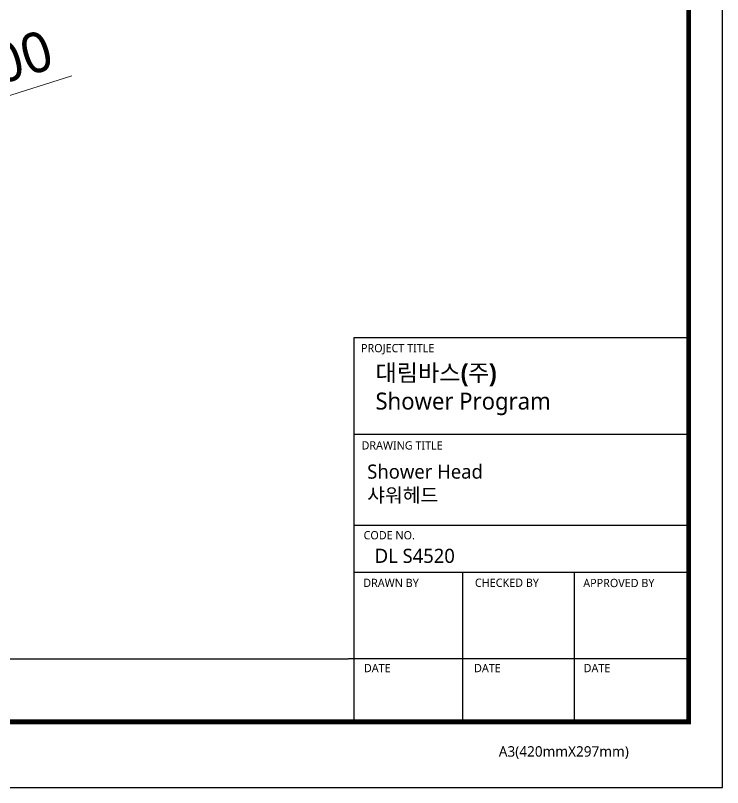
# Model space of a CAD drawing. Extents: x 16296676094 to 16296676745, y -37409617846 to -37409617369.
# Drawn here: x 16296676525.3 to 16296676745.1, y -37409617846.3 to -37409617606.3 of the extents above; entities that cross this region are included whole.
import ezdxf

# ---------------------------------------------------------------- set-up
doc = ezdxf.new("R2010")
doc.units = 0
doc.header["$LTSCALE"] = 10
doc.header["$MEASUREMENT"] = 0
doc.header["$PDMODE"] = 3
doc.header["$PDSIZE"] = -10
doc.layers.get('0').update_dxf_attribs({"linetype": 'CONTINUOUS'})
doc.layers.get('DEFPOINTS').update_dxf_attribs({"linetype": 'CONTINUOUS'})
doc.styles.add('Daelim Dimension', font='')
doc.styles.get('Daelim Dimension').set_extended_font_data('NanumGothic')
doc.dimstyles.new('DEFAULT', dxfattribs={"dimscale": 2, "dimtxt": 2, "dimasz": 2, "dimexe": 0, "dimexo": 2, "dimgap": 1, "dimtad": 1, "dimdec": 1, "dimzin": 9, "dimdsep": 46, "dimtxsty": 'Daelim Dimension', "dimcen": 0.5, "dimclrd": 252, "dimclre": 252, "dimclrt": 3, "dimadec": 1, "dimazin": 0, "dimtfac": 1, "dimtdec": 1, "dimtix": 1, "dimtmove": 0, "dimatfit": 3, "dimfxl": 1, "dimtolj": 1, "dimtzin": 1, "dimlwd": 9, "dimlwe": 9, "dimarcsym": 0})

# ---------------------------------------------------------------- blocks, each defined once
blk = doc.blocks.new('*D17')
at = {"color": 5, "lineweight": 9, "transparency": 16777216}
for p, q in [((16296676542.906059, -37409617625.083527), (16296676484.70554, -37409617643.377899)), ((16296676290.093479, -37409617704.550957), (16296676480.88962, -37409617644.57737)), ((16296676286.27755, -37409617705.750427), (16296676282.46163, -37409617706.949913))]:
    blk.add_line(p, q, dxfattribs=at)
at = {"color": 5, "transparency": 16777216}
for points in [[(16296676484.50563, -37409617642.741913), (16296676484.905451, -37409617644.013893), (16296676480.88962, -37409617644.57737)], [(16296676286.077641, -37409617705.114441), (16296676286.477461, -37409617706.386414), (16296676290.093479, -37409617704.550957)]]:
    blk.add_solid(points, dxfattribs=at)
at = {"layer": 'DEFPOINTS', "color": 0, "transparency": 16777216}
for p in [(16296676480.88962, -37409617644.57737), (16296676290.093479, -37409617704.550957)]:
    blk.add_point(p, dxfattribs=at)
at = {"color": 7, "transparency": 16777216, "insert": (16296676516.90966, -37409617622.788803), "char_height": 10, "attachment_point": 5, "rotation": 17.44967137, "style": 'Daelim Dimension'}
blk.add_mtext('\\A1;{\\H1.25x;\\C256;Ø200}', dxfattribs=at)

msp = doc.modelspace()

# ---------------------------------------------------------------- linework, layer by layer
at = {"color": 5, "ltscale": 40}
for p, q in [((16296676734.56843, -37409617706.481583), (16296676630.52533, -37409617706.481583)), ((16296676734.56843, -37409617736.554588), (16296676630.52533, -37409617736.554588)), ((16296676734.56843, -37409617736.554588), (16296676630.52533, -37409617736.554588)), ((16296676734.56843, -37409617764.844276), (16296676630.52533, -37409617764.844276)), ((16296676734.56843, -37409617764.844276), (16296676630.52533, -37409617764.844276)), ((16296676734.56843, -37409617779.434937), (16296676630.52533, -37409617779.434937)), ((16296676734.56843, -37409617779.434937), (16296676630.52533, -37409617779.434937)), ((16296676664.319429, -37409617779.434937), (16296676664.319429, -37409617825.881912)), ((16296676699.00198, -37409617779.434937), (16296676699.00198, -37409617825.881912)), ((16296676734.56843, -37409617806.265579), (16296676628.880779, -37409617806.265579)), ((16296676734.56843, -37409617806.265579), (16296676631.33593, -37409617806.265579)), ((16296676734.56843, -37409617825.881912), (16296676645.403219, -37409617825.881912))]:
    msp.add_line(p, q, dxfattribs=at)
at = {"color": 5, "ltscale": 0.5}
msp.add_line((16296676630.52533, -37409617706.481583), (16296676630.52533, -37409617826.511261), dxfattribs=at)
at = {"color": 5}
msp.add_line((16296676104.56831, -37409617806.339981), (16296676628.75559, -37409617806.339981), dxfattribs=at)
at = {"ltscale": 0.5}
msp.add_lwpolyline([(16296676094.100121, -37409617846.30687), (16296676745.100121, -37409617846.30687), (16296676745.100121, -37409617369.30687), (16296676094.100121, -37409617369.30687)], close=True, dxfattribs=at)
at = {"color": 5, "linetype": 'ByBlock', "lineweight": 200, "const_width": 1.5}
msp.add_lwpolyline([(16296676104.56831, -37409617825.882156), (16296676734.56831, -37409617825.882156), (16296676734.56831, -37409617380.382156), (16296676104.56831, -37409617380.382156)], close=True, dxfattribs=at)

# ---------------------------------------------------------------- texts
at = {"color": 5, "ltscale": 40, "style": 'Daelim Dimension'}
for s, height, p in [('PROJECT TITLE', 2.56901127, (16296676632.72789, -37409617711.010071)), ('DRAWING TITLE', 2.56901127, (16296676632.892599, -37409617741.245956)), ('CODE NO.', 2.5690113, (16296676633.53684, -37409617769.167938)), ('DRAWN BY', 2.5690113, (16296676633.43609, -37409617783.976334)), ('CHECKED BY', 2.5690113, (16296676668.146271, -37409617783.930771)), ('APPROVED BY', 2.56901127, (16296676701.80966, -37409617784.013748)), ('DATE', 2.5690113, (16296676633.636749, -37409617810.45433)), ('DATE', 2.5690113, (16296676667.873079, -37409617810.45433)), ('DATE', 2.5690113, (16296676701.92779, -37409617810.45433)), ('A3(420mmX297mm)', 3.24237133, (16296676675.55337, -37409617836.697861))]:
    msp.add_text(s, height=height, dxfattribs=at).set_placement(p)
at = {"attachment_point": 1, "style": 'Daelim Dimension'}
for s, insert, char_height, width in [('{\\fPretendard Variable SemiBold|b0|i0|c129|p2;\\C7;대림바스(주)\\fNanumGothic|b0|i0|c129|p50;\\P}Shower Program', (16296676637.238819, -37409617714.779152), 5.26500565, 84.62055433), (' Shower Head\\P 샤워헤드', (16296676633.185551, -37409617745.909767), 4.3953, 73.9684046), ('DL S4520', (16296676636.98884, -37409617772.089439), 4.3953, 73.9684046)]:
    msp.add_mtext(s, dxfattribs=dict(at, insert=insert, char_height=char_height, width=width))

# ---------------------------------------------------------------- dimensions: what is measured, and where the dimension line sits
at = {"color": 5}
dim = msp.add_diameter_dim_2p(p1=(16296676290.093479, -37409617704.550957), p2=(16296676480.88962, -37409617644.57737), text='{\\H1.25x;\\C256;Ø200}', dimstyle='DEFAULT', override={"dimtxt": 5, "dimclrd": 5, "dimclre": 5, "dimclrt": 7}, dxfattribs=at)
dim.commit()
dim.dimension.update_dxf_attribs({"geometry": '*D17', "text_midpoint": (16296676519.90373, -37409617632.313927), "dimtype": 163})

doc.saveas('drawing.dxf')
